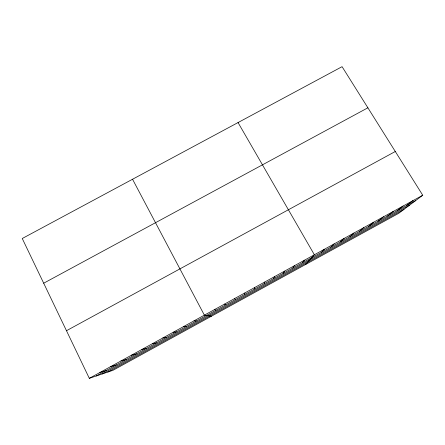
<?xml version="1.0" encoding="UTF-8"?>
<svg xmlns="http://www.w3.org/2000/svg" width="445" height="445" viewBox="0 0 445 445"><rect width="100%" height="100%" fill="white"/><g stroke="black" fill="none" stroke-linecap="round" stroke-linejoin="round"><path stroke-width="0.67" d="M254.523 289.066L254.579 287.587M264.102 283.81L264.575 282.097M273.664 278.553L274.559 276.612M283.22 273.308L284.533 271.139M292.76 268.068L294.495 265.671M302.289 262.839L304.441 260.208M305.665 264.447L314.37 254.757L238.053 122.564M321.312 252.393L324.294 249.311M330.802 247.181L334.195 243.871M340.28 241.974L344.091 238.442M349.748 236.773L353.97 233.019M359.204 231.584L363.832 227.601M368.644 226.399L373.683 222.189M378.078 221.221L383.523 216.787M387.495 216.047L393.352 211.392M396.901 210.88L403.164 206.007M406.296 205.724L412.966 200.623M422.75 195.249L398.737 213.311L113.008 370.29L89.312 378.328L22.25 238.509L342.077 66.672L422.75 195.249L89.312 378.328M96.304 375.958L415.68 200.567M102.239 373.945L409.667 205.089M107.901 372.02L403.921 209.411M66.472 330.718L395.299 151.495M43.688 283.204L367.882 107.801M99.841 372.543L106.383 370.418M110.36 366.769L116.451 364.894M120.868 361.001L126.502 359.371M131.358 355.243L136.543 353.858M141.833 349.492L146.572 348.352M152.29 343.746L156.584 342.85M162.737 338.011L166.58 337.36M173.166 332.287L176.57 331.875M183.585 326.569L186.538 326.402M193.987 320.856L196.501 320.934M211.397 316.234L204.372 315.155L132.543 179.252M214.44 309.625L216.086 310.176M224.497 304.102L225.715 304.892M234.537 298.589L235.327 299.607M244.561 293.088L244.934 294.334"/></g></svg>
